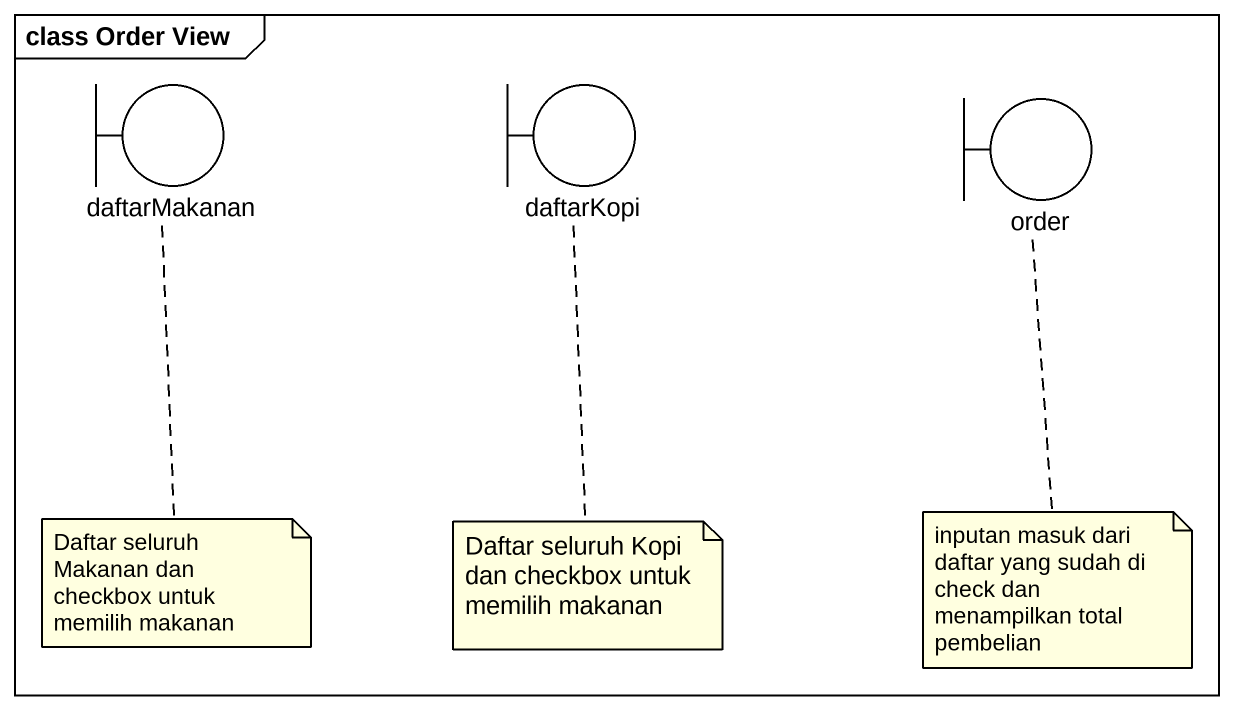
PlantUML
@startuml
mainframe class Order View
boundary daftarMakanan
boundary daftarKopi
boundary order
note bottom of daftarMakanan : Daftar seluruh Makanan dan checkbox untuk memilih makanan
note bottom of daftarKopi : Daftar seluruh Kopi dan checkbox untuk memilih makanan
note bottom of order : inputan masuk dari daftar yang sudah di check dan menampilkan total pembelian
@enduml
